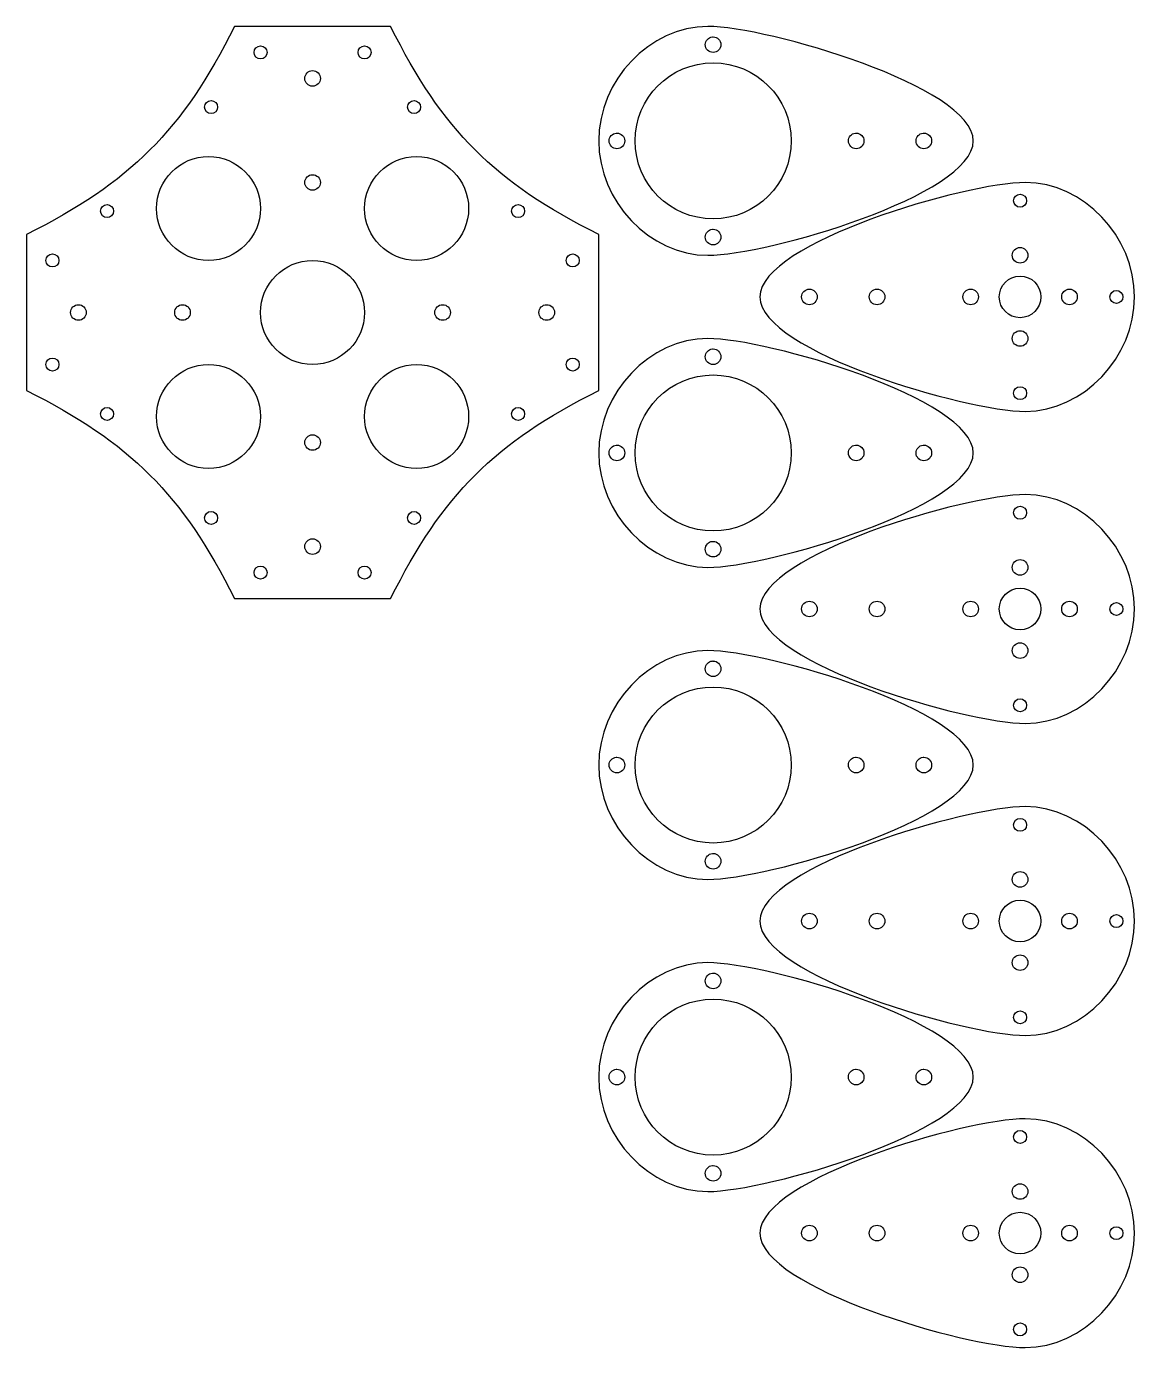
# Model space of a CAD drawing. Extents: x -214 to 223, y 96 to 350.
# Drawn here: x 10 to 223, y 96 to 350 of the extents above; entities that cross this region are included whole.
import ezdxf

# ---------------------------------------------------------------- set-up
doc = ezdxf.new("R2010")
doc.units = 0
doc.layers.add('Cut', color=7, linetype='CONTINUOUS')

msp = doc.modelspace()

# ---------------------------------------------------------------- linework, layer by layer
at = {"layer": 'Cut', "color": 7}
for points in [[(80.001181, 350.003985), (49.997431, 350.003985), (49.997431, 350.003985)], [(140.999097, 349.999991), (140.999097, 349.999991)], [(141.845764, 347.997963), (141.845764, 347.997963)], [(54.998056, 346.246902), (54.998056, 346.246902)], [(75.000556, 346.246902), (75.000556, 346.246902)], [(141.995694, 342.997353), (141.995694, 342.997353)], [(64.999306, 341.50204), (64.999306, 341.50204)], [(45.499514, 335.751763), (45.499514, 335.751763)], [(84.499097, 335.751763), (84.499097, 335.751763)], [(123.351389, 329.494797), (123.351389, 329.494797)], [(169.344792, 329.494797), (169.344792, 329.494797)], [(182.344653, 329.494797), (182.344653, 329.494797)], [(45.005625, 325.00086), (45.005625, 325.00086)], [(85.001806, 325.00086), (85.001806, 325.00086)], [(64.999306, 321.49954), (64.999306, 321.49954)], [(201.006597, 317.738464), (201.006597, 317.738464)], [(202.003194, 319.996241), (202.003194, 319.996241)], [(25.497014, 315.749263), (25.497014, 315.749263)], [(104.501597, 315.749263), (104.501597, 315.749263)], [(10.00125, 309.998985), (10.00125, 280.00404)], [(119.997361, 280.00404), (119.997361, 309.998985)], [(141.845764, 311.000408), (141.845764, 311.000408)], [(200.997792, 307.499075), (200.997792, 307.499075)], [(15.001875, 306.250707), (15.001875, 306.250707)], [(64.999306, 304.998374), (64.999306, 304.998374)], [(115.005556, 306.250707), (115.005556, 306.250707)], [(200.997792, 302.004575), (200.997792, 302.004575)], [(160.498903, 299.499853), (160.498903, 299.499853)], [(173.498764, 299.499853), (173.498764, 299.499853)], [(191.49925, 299.499853), (191.49925, 299.499853)], [(210.496334, 299.499853), (210.496334, 299.499853)], [(219.509806, 299.235269), (219.509806, 299.235269)], [(20.0025, 296.505235), (20.0025, 296.505235)], [(40.005, 296.505235), (40.005, 296.505235)], [(90.002431, 296.505235), (90.002431, 296.505235)], [(110.004931, 296.505235), (110.004931, 296.505235)], [(140.999097, 289.999991), (140.999097, 289.999991)], [(200.997792, 291.500631), (200.997792, 291.500631)], [(141.845764, 287.997963), (141.845764, 287.997963)], [(15.001875, 286.248207), (15.001875, 286.248207)], [(45.005625, 285.004679), (45.005625, 285.004679)], [(85.001806, 285.004679), (85.001806, 285.004679)], [(115.005556, 286.248207), (115.005556, 286.248207)], [(141.995694, 282.997352), (141.995694, 282.997352)], [(201.006597, 280.732075), (201.006597, 280.732075)], [(25.497014, 276.749679), (25.497014, 276.749679)], [(104.501597, 276.749679), (104.501597, 276.749679)], [(64.999306, 271.502096), (64.999306, 271.502096)], [(123.351389, 269.494797), (123.351389, 269.494797)], [(169.344792, 269.494797), (169.344792, 269.494797)], [(182.344653, 269.494797), (182.344653, 269.494797)], [(202.003194, 259.996241), (202.003194, 259.996241)], [(45.499514, 256.747179), (45.499514, 256.747179)], [(84.499097, 256.747179), (84.499097, 256.747179)], [(201.006597, 257.738464), (201.006597, 257.738464)], [(64.999306, 251.499596), (64.999306, 251.499596)], [(141.845764, 251.000408), (141.845764, 251.000408)], [(200.997792, 247.499074), (200.997792, 247.499074)], [(54.998056, 246.25204), (54.998056, 246.25204)], [(75.000556, 246.25204), (75.000556, 246.25204)], [(200.997792, 242.004575), (200.997792, 242.004575)], [(49.997431, 239.99904), (80.001181, 239.99904)], [(160.498903, 239.499852), (160.498903, 239.499852)], [(173.498764, 239.499852), (173.498764, 239.499852)], [(191.49925, 239.499852), (191.49925, 239.499852)], [(210.496334, 239.499852), (210.496334, 239.499852)], [(219.509806, 239.235269), (219.509806, 239.235269)], [(200.997792, 231.50063), (200.997792, 231.50063)], [(140.999097, 229.999992), (140.999097, 229.999992)], [(141.845764, 227.997964), (141.845764, 227.997964)], [(141.995694, 222.997353), (141.995694, 222.997353)], [(201.006597, 220.732075), (201.006597, 220.732075)], [(123.351389, 209.494797), (123.351389, 209.494797)], [(169.344792, 209.494797), (169.344792, 209.494797)], [(182.344653, 209.494797), (182.344653, 209.494797)], [(202.003194, 199.996242), (202.003194, 199.996242)], [(201.006597, 197.738464), (201.006597, 197.738464)], [(141.845764, 191.000408), (141.845764, 191.000408)], [(200.997792, 187.499075), (200.997792, 187.499075)], [(200.997792, 182.004575), (200.997792, 182.004575)], [(160.498903, 179.499853), (160.498903, 179.499853)], [(173.498764, 179.499853), (173.498764, 179.499853)], [(191.49925, 179.499853), (191.49925, 179.499853)], [(210.496334, 179.499853), (210.496334, 179.499853)], [(219.509806, 179.235269), (219.509806, 179.235269)], [(200.997792, 171.500631), (200.997792, 171.500631)], [(140.999097, 169.99999), (140.999097, 169.99999)], [(141.845764, 167.997962), (141.845764, 167.997962)], [(141.995694, 162.997351), (141.995694, 162.997351)], [(201.006597, 160.732075), (201.006597, 160.732075)], [(123.351389, 149.494796), (123.351389, 149.494796)], [(169.344792, 149.494796), (169.344792, 149.494796)], [(182.344653, 149.494796), (182.344653, 149.494796)], [(202.003194, 139.99624), (202.003194, 139.99624)], [(201.006597, 137.738462), (201.006597, 137.738462)], [(141.845764, 131.000407), (141.845764, 131.000407)], [(200.997792, 127.499073), (200.997792, 127.499073)], [(200.997792, 122.004574), (200.997792, 122.004574)], [(160.498903, 119.499851), (160.498903, 119.499851)], [(173.498764, 119.499851), (173.498764, 119.499851)], [(191.49925, 119.499851), (191.49925, 119.499851)], [(210.496334, 119.499851), (210.496334, 119.499851)], [(219.509806, 119.235268), (219.509806, 119.235268)], [(200.997792, 111.500629), (200.997792, 111.500629)], [(201.006597, 100.732074), (201.006597, 100.732074)]]:
    msp.add_lwpolyline(points, dxfattribs=at)
for points in [[(49.997431, 350.003985), (39.997439, 330.00394), (30.001252, 319.998965), (10.00125, 309.998985)], [(119.997361, 309.998985), (99.997331, 319.998937), (90.001177, 330.003968), (80.001181, 350.003985)], [(140.999097, 349.999991), (129.795572, 349.999991), (120, 339.593075), (120, 327.995463)], [(140.496389, 346.498686), (140.496389, 347.275333), (141.089377, 347.921171), (141.845764, 347.997963)], [(192.001944, 327.995463), (192.001944, 338.495485), (152.202625, 349.999991), (140.999097, 349.999991)], [(141.845764, 347.997963), (141.896189, 348.003043), (141.943918, 347.997963), (141.995694, 347.997963)], [(141.995694, 347.997963), (142.824118, 347.997963), (143.495, 347.327121), (143.495, 346.498686)], [(53.754514, 345.00336), (53.754514, 345.693704), (54.3077, 346.246902), (54.998056, 346.246902)], [(54.998056, 346.246902), (55.688411, 346.246902), (56.250417, 345.693704), (56.250417, 345.00336)], [(73.748194, 345.00336), (73.748194, 345.693704), (74.3102, 346.246902), (75.000556, 346.246902)], [(75.000556, 346.246902), (75.690911, 346.246902), (76.252917, 345.693704), (76.252917, 345.00336)], [(141.995694, 344.999352), (141.167265, 344.999352), (140.496389, 345.670251), (140.496389, 346.498686)], [(143.495, 346.498686), (143.495, 345.670251), (142.824118, 344.999352), (141.995694, 344.999352)], [(54.998056, 343.750999), (54.3077, 343.750999), (53.754514, 344.313016), (53.754514, 345.00336)], [(56.250417, 345.00336), (56.250417, 344.313016), (55.688411, 343.750999), (54.998056, 343.750999)], [(75.000556, 343.750999), (74.3102, 343.750999), (73.748194, 344.313016), (73.748194, 345.00336)], [(76.252917, 345.00336), (76.252917, 344.313016), (75.690911, 343.750999), (75.000556, 343.750999)], [(126.993819, 327.995463), (126.993819, 336.279673), (133.711422, 342.997353), (141.995694, 342.997353)], [(141.995694, 342.997353), (150.279967, 342.997353), (156.997569, 336.279673), (156.997569, 327.995463)], [(63.5, 340.002735), (63.5, 340.83117), (64.170879, 341.50204), (64.999306, 341.50204)], [(64.999306, 341.50204), (65.827732, 341.50204), (66.498611, 340.83117), (66.498611, 340.002735)], [(64.999306, 338.503429), (64.170879, 338.503429), (63.5, 339.174328), (63.5, 340.002735)], [(66.498611, 340.002735), (66.498611, 339.174328), (65.827732, 338.503429), (64.999306, 338.503429)], [(44.247153, 334.499402), (44.247153, 335.189757), (44.809159, 335.751763), (45.499514, 335.751763)], [(45.499514, 335.751763), (46.189869, 335.751763), (46.751875, 335.189757), (46.751875, 334.499402)], [(83.246736, 334.499402), (83.246736, 335.189757), (83.808742, 335.751763), (84.499097, 335.751763)], [(84.499097, 335.751763), (85.189452, 335.751763), (85.751458, 335.189757), (85.751458, 334.499402)], [(45.499514, 333.24704), (44.809159, 333.24704), (44.247153, 333.809046), (44.247153, 334.499402)], [(46.751875, 334.499402), (46.751875, 333.809046), (46.189869, 333.24704), (45.499514, 333.24704)], [(84.499097, 333.24704), (83.808742, 333.24704), (83.246736, 333.809046), (83.246736, 334.499402)], [(85.751458, 334.499402), (85.751458, 333.809046), (85.189452, 333.24704), (84.499097, 333.24704)], [(120, 327.995463), (120, 316.396469), (129.795572, 305.999797), (140.999097, 305.999797)], [(122.002014, 327.995463), (122.002014, 328.772139), (122.595002, 329.417976), (123.351389, 329.494797)], [(123.501319, 326.496186), (122.67289, 326.496186), (122.002014, 327.167057), (122.002014, 327.995463)], [(123.351389, 329.494797), (123.401814, 329.499877), (123.449543, 329.494797), (123.501319, 329.494797)], [(123.501319, 329.494797), (124.329743, 329.494797), (125.000625, 328.823927), (125.000625, 327.995463)], [(125.000625, 327.995463), (125.000625, 327.167057), (124.329743, 326.496186), (123.501319, 326.496186)], [(141.995694, 313.002408), (133.711422, 313.002408), (126.993819, 319.711169), (126.993819, 327.995463)], [(140.999097, 305.999797), (152.202625, 305.999797), (192.001944, 317.49547), (192.001944, 327.995463)], [(156.997569, 327.995463), (156.997569, 319.711169), (150.279967, 313.002408), (141.995694, 313.002408)], [(167.995417, 327.995463), (167.995417, 328.772111), (168.588408, 329.417976), (169.344792, 329.494797)], [(169.494722, 326.496186), (168.666296, 326.496186), (167.995417, 327.167057), (167.995417, 327.995463)], [(169.344792, 329.494797), (169.395216, 329.499877), (169.442946, 329.494797), (169.494722, 329.494797)], [(169.494722, 329.494797), (170.323152, 329.494797), (170.994028, 328.823899), (170.994028, 327.995463)], [(170.994028, 327.995463), (170.994028, 327.167057), (170.323152, 326.496186), (169.494722, 326.496186)], [(180.995278, 327.995463), (180.995278, 328.772111), (181.588269, 329.417976), (182.344653, 329.494797)], [(182.494583, 326.496186), (181.666157, 326.496186), (180.995278, 327.167057), (180.995278, 327.995463)], [(182.344653, 329.494797), (182.395077, 329.499877), (182.442807, 329.494797), (182.494583, 329.494797)], [(182.494583, 329.494797), (183.323013, 329.494797), (183.993889, 328.823899), (183.993889, 327.995463)], [(183.993889, 327.995463), (183.993889, 327.167057), (183.323013, 326.496186), (182.494583, 326.496186)], [(35.004375, 314.999596), (35.004375, 320.522487), (39.482779, 325.00086), (45.005625, 325.00086)], [(45.005625, 325.00086), (50.528471, 325.00086), (54.998056, 320.522487), (54.998056, 314.999596)], [(75.000556, 314.999596), (75.000556, 320.522487), (79.478959, 325.00086), (85.001806, 325.00086)], [(85.001806, 325.00086), (90.524652, 325.00086), (95.003056, 320.522487), (95.003056, 314.999596)], [(63.5, 320.000235), (63.5, 320.82867), (64.170879, 321.49954), (64.999306, 321.49954)], [(64.999306, 321.49954), (65.827732, 321.49954), (66.498611, 320.82867), (66.498611, 320.000235)], [(64.999306, 318.500929), (64.170879, 318.500929), (63.5, 319.171828), (63.5, 320.000235)], [(66.498611, 320.000235), (66.498611, 319.171828), (65.827732, 318.500929), (64.999306, 318.500929)], [(202.003194, 319.996241), (190.799666, 319.996241), (151.000347, 308.50054), (151.000347, 298.000547)], [(199.745417, 316.494908), (199.745417, 317.184631), (200.316936, 317.738464), (201.006597, 317.738464)], [(201.006597, 317.738464), (201.696258, 317.738464), (202.250139, 317.184631), (202.250139, 316.494908)], [(223.002292, 298.000547), (223.002292, 309.598131), (213.20672, 319.996241), (202.003194, 319.996241)], [(24.253472, 314.496902), (24.253472, 315.187245), (24.806658, 315.749263), (25.497014, 315.749263)], [(25.497014, 315.749263), (26.18737, 315.749263), (26.749375, 315.187245), (26.749375, 314.496902)], [(45.005625, 304.998374), (39.482779, 304.998374), (35.004375, 309.476846), (35.004375, 314.999596)], [(54.998056, 314.999596), (54.998056, 309.476846), (50.528471, 304.998374), (45.005625, 304.998374)], [(85.001806, 304.998374), (79.478959, 304.998374), (75.000556, 309.476846), (75.000556, 314.999596)], [(95.003056, 314.999596), (95.003056, 309.476846), (90.524652, 304.998374), (85.001806, 304.998374)], [(103.249236, 314.496902), (103.249236, 315.187245), (103.811242, 315.749263), (104.501597, 315.749263)], [(104.501597, 315.749263), (105.191952, 315.749263), (105.753958, 315.187245), (105.753958, 314.496902)], [(201.006597, 315.25138), (200.316936, 315.25138), (199.745417, 315.805241), (199.745417, 316.494908)], [(202.250139, 316.494908), (202.250139, 315.805241), (201.696258, 315.25138), (201.006597, 315.25138)], [(25.497014, 313.253374), (24.806658, 313.253374), (24.253472, 313.806558), (24.253472, 314.496902)], [(26.749375, 314.496902), (26.749375, 313.806558), (26.18737, 313.253374), (25.497014, 313.253374)], [(104.501597, 313.253374), (103.811242, 313.253374), (103.249236, 313.806558), (103.249236, 314.496902)], [(105.753958, 314.496902), (105.753958, 313.806558), (105.191952, 313.253374), (104.501597, 313.253374)], [(140.496389, 309.501103), (140.496389, 310.277778), (141.089377, 310.923587), (141.845764, 311.000408)], [(141.845764, 311.000408), (141.896189, 311.005488), (141.943918, 311.000408), (141.995694, 311.000408)], [(141.995694, 311.000408), (142.824118, 311.000408), (143.495, 310.329566), (143.495, 309.501103)], [(141.995694, 308.001797), (141.167265, 308.001797), (140.496389, 308.672696), (140.496389, 309.501103)], [(143.495, 309.501103), (143.495, 308.672696), (142.824118, 308.001797), (141.995694, 308.001797)], [(199.498486, 305.999797), (199.498486, 306.828204), (200.169365, 307.499075), (200.997792, 307.499075)], [(200.997792, 307.499075), (201.826219, 307.499075), (202.497097, 306.828204), (202.497097, 305.999797)], [(13.749514, 304.998374), (13.749514, 305.688661), (14.311519, 306.250707), (15.001875, 306.250707)], [(15.001875, 303.754818), (14.311519, 303.754818), (13.749514, 304.307974), (13.749514, 304.998374)], [(15.001875, 306.250707), (15.692231, 306.250707), (16.254236, 305.688661), (16.254236, 304.998374)], [(16.254236, 304.998374), (16.254236, 304.307974), (15.692231, 303.754818), (15.001875, 303.754818)], [(54.998056, 294.997096), (54.998056, 300.520044), (59.476459, 304.998374), (64.999306, 304.998374)], [(64.999306, 304.998374), (70.522152, 304.998374), (75.000556, 300.520044), (75.000556, 294.997096)], [(113.753194, 304.998374), (113.753194, 305.688661), (114.3152, 306.250707), (115.005556, 306.250707)], [(115.005556, 303.754818), (114.3152, 303.754818), (113.753194, 304.307974), (113.753194, 304.998374)], [(115.005556, 306.250707), (115.695911, 306.250707), (116.249097, 305.688661), (116.249097, 304.998374)], [(116.249097, 304.998374), (116.249097, 304.307974), (115.695911, 303.754818), (115.005556, 303.754818)], [(200.997792, 304.500463), (200.169365, 304.500463), (199.498486, 305.171334), (199.498486, 305.999797)], [(202.497097, 305.999797), (202.497097, 305.171334), (201.826219, 304.500463), (200.997792, 304.500463)], [(196.993764, 298.000547), (196.993764, 300.20967), (198.788652, 302.004575), (200.997792, 302.004575)], [(200.997792, 302.004575), (203.206931, 302.004575), (204.993, 300.20967), (204.993, 298.000547)], [(151.000347, 298.000547), (151.000347, 287.500526), (190.799666, 275.996019), (202.003194, 275.996019)], [(158.999597, 298.000547), (158.999597, 298.828954), (159.670474, 299.499853), (160.498903, 299.499853)], [(160.498903, 296.501241), (159.670474, 296.501241), (158.999597, 297.172112), (158.999597, 298.000547)], [(160.498903, 299.499853), (161.32733, 299.499853), (161.998209, 298.828954), (161.998209, 298.000547)], [(161.998209, 298.000547), (161.998209, 297.172112), (161.32733, 296.501241), (160.498903, 296.501241)], [(171.999459, 298.000547), (171.999459, 298.828954), (172.670335, 299.499853), (173.498764, 299.499853)], [(173.498764, 296.501241), (172.670335, 296.501241), (171.999459, 297.172112), (171.999459, 298.000547)], [(173.498764, 299.499853), (174.327191, 299.499853), (174.99807, 298.828954), (174.99807, 298.000547)], [(174.99807, 298.000547), (174.99807, 297.172112), (174.327191, 296.501241), (173.498764, 296.501241)], [(189.999945, 298.000547), (189.999945, 298.828954), (190.670824, 299.499853), (191.49925, 299.499853)], [(191.49925, 296.501241), (190.670824, 296.501241), (189.999945, 297.172112), (189.999945, 298.000547)], [(191.49925, 299.499853), (192.327677, 299.499853), (192.998556, 298.828954), (192.998556, 298.000547)], [(192.998556, 298.000547), (192.998556, 297.172112), (192.327677, 296.501241), (191.49925, 296.501241)], [(200.997792, 293.996519), (198.788652, 293.996519), (196.993764, 295.79134), (196.993764, 298.000547)], [(204.993, 298.000547), (204.993, 295.79134), (203.206931, 293.996519), (200.997792, 293.996519)], [(202.003194, 275.996019), (213.20672, 275.996019), (223.002292, 286.401524), (223.002292, 298.000547)], [(208.997028, 298.000547), (208.997028, 298.828954), (209.667907, 299.499853), (210.496334, 299.499853)], [(210.496334, 296.501241), (209.667907, 296.501241), (208.997028, 297.172112), (208.997028, 298.000547)], [(210.496334, 299.499853), (211.32476, 299.499853), (211.995639, 298.828954), (211.995639, 298.000547)], [(211.995639, 298.000547), (211.995639, 297.172112), (211.32476, 296.501241), (210.496334, 296.501241)], [(218.248625, 297.991742), (218.248625, 298.68138), (218.820145, 299.235269), (219.509806, 299.235269)], [(219.509806, 296.748186), (218.820145, 296.748186), (218.248625, 297.302019), (218.248625, 297.991742)], [(219.509806, 299.235269), (220.199467, 299.235269), (220.753347, 298.68138), (220.753347, 297.991742)], [(220.753347, 297.991742), (220.753347, 297.302019), (220.199467, 296.748186), (219.509806, 296.748186)], [(18.503194, 294.997096), (18.503194, 295.825616), (19.174073, 296.505235), (20.0025, 296.505235)], [(20.0025, 293.497818), (19.174073, 293.497818), (18.503194, 294.168717), (18.503194, 294.997096)], [(20.0025, 296.505235), (20.830927, 296.505235), (21.501806, 295.825616), (21.501806, 294.997096)], [(21.501806, 294.997096), (21.501806, 294.168717), (20.830927, 293.497818), (20.0025, 293.497818)], [(38.496875, 294.997096), (38.496875, 295.825616), (39.176573, 296.505235), (40.005, 296.505235)], [(40.005, 293.497818), (39.176573, 293.497818), (38.496875, 294.168717), (38.496875, 294.997096)], [(40.005, 296.505235), (40.833427, 296.505235), (41.504306, 295.825616), (41.504306, 294.997096)], [(41.504306, 294.997096), (41.504306, 294.168717), (40.833427, 293.497818), (40.005, 293.497818)], [(64.999306, 285.004679), (59.476459, 285.004679), (54.998056, 289.474346), (54.998056, 294.997096)], [(75.000556, 294.997096), (75.000556, 289.474346), (70.522152, 285.004679), (64.999306, 285.004679)], [(88.503125, 294.997096), (88.503125, 295.825616), (89.174004, 296.505235), (90.002431, 296.505235)], [(90.002431, 293.497818), (89.174004, 293.497818), (88.503125, 294.168717), (88.503125, 294.997096)], [(90.002431, 296.505235), (90.830857, 296.505235), (91.501736, 295.825616), (91.501736, 294.997096)], [(91.501736, 294.997096), (91.501736, 294.168717), (90.830857, 293.497818), (90.002431, 293.497818)], [(108.505625, 294.997096), (108.505625, 295.825616), (109.176504, 296.505235), (110.004931, 296.505235)], [(110.004931, 293.497818), (109.176504, 293.497818), (108.505625, 294.168717), (108.505625, 294.997096)], [(110.004931, 296.505235), (110.833357, 296.505235), (111.504236, 295.825616), (111.504236, 294.997096)], [(111.504236, 294.997096), (111.504236, 294.168717), (110.833357, 293.497818), (110.004931, 293.497818)], [(140.999097, 289.999991), (129.795572, 289.999991), (120, 279.593075), (120, 267.995463)], [(192.001944, 267.995463), (192.001944, 278.495485), (152.202625, 289.999991), (140.999097, 289.999991)], [(199.498486, 290.001297), (199.498486, 290.82976), (200.169365, 291.500631), (200.997792, 291.500631)], [(200.997792, 288.502019), (200.169365, 288.502019), (199.498486, 289.17289), (199.498486, 290.001297)], [(200.997792, 291.500631), (201.826219, 291.500631), (202.497097, 290.82976), (202.497097, 290.001297)], [(202.497097, 290.001297), (202.497097, 289.17289), (201.826219, 288.502019), (200.997792, 288.502019)], [(140.496389, 286.498686), (140.496389, 287.275333), (141.089377, 287.921171), (141.845764, 287.997963)], [(141.845764, 287.997963), (141.896189, 288.003043), (141.943918, 287.997963), (141.995694, 287.997963)], [(141.995694, 287.997963), (142.824118, 287.997963), (143.495, 287.327121), (143.495, 286.498686)], [(13.749514, 285.004679), (13.749514, 285.695051), (14.311519, 286.248207), (15.001875, 286.248207)], [(15.001875, 283.752318), (14.311519, 283.752318), (13.749514, 284.314336), (13.749514, 285.004679)], [(15.001875, 286.248207), (15.692231, 286.248207), (16.254236, 285.695051), (16.254236, 285.004679)], [(16.254236, 285.004679), (16.254236, 284.314336), (15.692231, 283.752318), (15.001875, 283.752318)], [(35.004375, 275.003429), (35.004375, 280.526264), (39.482779, 285.004679), (45.005625, 285.004679)], [(45.005625, 285.004679), (50.528471, 285.004679), (54.998056, 280.526264), (54.998056, 275.003429)], [(75.000556, 275.003429), (75.000556, 280.526264), (79.478959, 285.004679), (85.001806, 285.004679)], [(85.001806, 285.004679), (90.524652, 285.004679), (95.003056, 280.526264), (95.003056, 275.003429)], [(113.753194, 285.004679), (113.753194, 285.695051), (114.3152, 286.248207), (115.005556, 286.248207)], [(115.005556, 283.752318), (114.3152, 283.752318), (113.753194, 284.314336), (113.753194, 285.004679)], [(115.005556, 286.248207), (115.695911, 286.248207), (116.249097, 285.695051), (116.249097, 285.004679)], [(116.249097, 285.004679), (116.249097, 284.314336), (115.695911, 283.752318), (115.005556, 283.752318)], [(141.995694, 284.999352), (141.167265, 284.999352), (140.496389, 285.670251), (140.496389, 286.498686)], [(143.495, 286.498686), (143.495, 285.670251), (142.824118, 284.999352), (141.995694, 284.999352)], [(126.993819, 267.995463), (126.993819, 276.279673), (133.711422, 282.997352), (141.995694, 282.997352)], [(141.995694, 282.997352), (150.279967, 282.997352), (156.997569, 276.279673), (156.997569, 267.995463)], [(10.00125, 280.00404), (30.001241, 270.004117), (39.997397, 259.999057), (49.997431, 239.99904)], [(80.001181, 239.99904), (90.001161, 259.999113), (99.997356, 270.004088), (119.997361, 280.00404)], [(199.745417, 279.488519), (199.745417, 280.178242), (200.316936, 280.732075), (201.006597, 280.732075)], [(201.006597, 278.244991), (200.316936, 278.244991), (199.745417, 278.798881), (199.745417, 279.488519)], [(201.006597, 280.732075), (201.696258, 280.732075), (202.250139, 280.178242), (202.250139, 279.488519)], [(202.250139, 279.488519), (202.250139, 278.798881), (201.696258, 278.244991), (201.006597, 278.244991)], [(24.253472, 275.497318), (24.253472, 276.187662), (24.806658, 276.749679), (25.497014, 276.749679)], [(25.497014, 274.253762), (24.806658, 274.253762), (24.253472, 274.806974), (24.253472, 275.497318)], [(25.497014, 276.749679), (26.18737, 276.749679), (26.749375, 276.187662), (26.749375, 275.497318)], [(26.749375, 275.497318), (26.749375, 274.806974), (26.18737, 274.253762), (25.497014, 274.253762)], [(45.005625, 265.002179), (39.482779, 265.002179), (35.004375, 269.480566), (35.004375, 275.003429)], [(54.998056, 275.003429), (54.998056, 269.480566), (50.528471, 265.002179), (45.005625, 265.002179)], [(85.001806, 265.002179), (79.478959, 265.002179), (75.000556, 269.480566), (75.000556, 275.003429)], [(95.003056, 275.003429), (95.003056, 269.480566), (90.524652, 265.002179), (85.001806, 265.002179)], [(103.249236, 275.497318), (103.249236, 276.187662), (103.811242, 276.749679), (104.501597, 276.749679)], [(104.501597, 274.253762), (103.811242, 274.253762), (103.249236, 274.806974), (103.249236, 275.497318)], [(104.501597, 276.749679), (105.191952, 276.749679), (105.753958, 276.187662), (105.753958, 275.497318)], [(105.753958, 275.497318), (105.753958, 274.806974), (105.191952, 274.253762), (104.501597, 274.253762)], [(63.5, 270.002818), (63.5, 270.831197), (64.170879, 271.502096), (64.999306, 271.502096)], [(64.999306, 268.503485), (64.170879, 268.503485), (63.5, 269.174299), (63.5, 270.002818)], [(64.999306, 271.502096), (65.827732, 271.502096), (66.498611, 270.831197), (66.498611, 270.002818)], [(66.498611, 270.002818), (66.498611, 269.174299), (65.827732, 268.503485), (64.999306, 268.503485)], [(122.002014, 267.995463), (122.002014, 268.772139), (122.595002, 269.417976), (123.351389, 269.494797)], [(123.351389, 269.494797), (123.401814, 269.499877), (123.449543, 269.494797), (123.501319, 269.494797)], [(123.501319, 269.494797), (124.329743, 269.494797), (125.000625, 268.823927), (125.000625, 267.995463)], [(167.995417, 267.995463), (167.995417, 268.772111), (168.588408, 269.417976), (169.344792, 269.494797)], [(169.344792, 269.494797), (169.395216, 269.499877), (169.442946, 269.494797), (169.494722, 269.494797)], [(169.494722, 269.494797), (170.323152, 269.494797), (170.994028, 268.823898), (170.994028, 267.995463)], [(180.995278, 267.995463), (180.995278, 268.772111), (181.588269, 269.417976), (182.344653, 269.494797)], [(182.344653, 269.494797), (182.395077, 269.499877), (182.442807, 269.494797), (182.494583, 269.494797)], [(182.494583, 269.494797), (183.323013, 269.494797), (183.993889, 268.823898), (183.993889, 267.995463)], [(120, 267.995463), (120, 256.396469), (129.795572, 245.999797), (140.999097, 245.999797)], [(123.501319, 266.496186), (122.67289, 266.496186), (122.002014, 267.167056), (122.002014, 267.995463)], [(125.000625, 267.995463), (125.000625, 267.167056), (124.329743, 266.496186), (123.501319, 266.496186)], [(141.995694, 253.002408), (133.711422, 253.002408), (126.993819, 259.711169), (126.993819, 267.995463)], [(140.999097, 245.999797), (152.202625, 245.999797), (192.001944, 257.49547), (192.001944, 267.995463)], [(156.997569, 267.995463), (156.997569, 259.711169), (150.279967, 253.002408), (141.995694, 253.002408)], [(169.494722, 266.496186), (168.666296, 266.496186), (167.995417, 267.167056), (167.995417, 267.995463)], [(170.994028, 267.995463), (170.994028, 267.167056), (170.323152, 266.496186), (169.494722, 266.496186)], [(182.494583, 266.496186), (181.666157, 266.496186), (180.995278, 267.167056), (180.995278, 267.995463)], [(183.993889, 267.995463), (183.993889, 267.167056), (183.323013, 266.496186), (182.494583, 266.496186)], [(202.003194, 259.996241), (190.799666, 259.996241), (151.000347, 248.50054), (151.000347, 238.000547)], [(223.002292, 238.000547), (223.002292, 249.59813), (213.20672, 259.996241), (202.003194, 259.996241)], [(44.247153, 255.503652), (44.247153, 256.193996), (44.809159, 256.747179), (45.499514, 256.747179)], [(45.499514, 256.747179), (46.189869, 256.747179), (46.751875, 256.193996), (46.751875, 255.503652)], [(83.246736, 255.503652), (83.246736, 256.193996), (83.808742, 256.747179), (84.499097, 256.747179)], [(84.499097, 256.747179), (85.189452, 256.747179), (85.751458, 256.193996), (85.751458, 255.503652)], [(199.745417, 256.494908), (199.745417, 257.184631), (200.316936, 257.738464), (201.006597, 257.738464)], [(201.006597, 257.738464), (201.696258, 257.738464), (202.250139, 257.184631), (202.250139, 256.494908)], [(45.499514, 254.251262), (44.809159, 254.251262), (44.247153, 254.81328), (44.247153, 255.503652)], [(46.751875, 255.503652), (46.751875, 254.81328), (46.189869, 254.251262), (45.499514, 254.251262)], [(84.499097, 254.251262), (83.808742, 254.251262), (83.246736, 254.81328), (83.246736, 255.503652)], [(85.751458, 255.503652), (85.751458, 254.81328), (85.189452, 254.251262), (84.499097, 254.251262)], [(201.006597, 255.25138), (200.316936, 255.25138), (199.745417, 255.805241), (199.745417, 256.494908)], [(202.250139, 256.494908), (202.250139, 255.805241), (201.696258, 255.25138), (201.006597, 255.25138)], [(63.5, 250.000318), (63.5, 250.828725), (64.170879, 251.499596), (64.999306, 251.499596)], [(64.999306, 251.499596), (65.827732, 251.499596), (66.498611, 250.828725), (66.498611, 250.000318)], [(64.999306, 248.500985), (64.170879, 248.500985), (63.5, 249.171799), (63.5, 250.000318)], [(66.498611, 250.000318), (66.498611, 249.171799), (65.827732, 248.500985), (64.999306, 248.500985)], [(140.496389, 249.501102), (140.496389, 250.277778), (141.089377, 250.923587), (141.845764, 251.000408)], [(141.995694, 248.001797), (141.167265, 248.001797), (140.496389, 248.672696), (140.496389, 249.501102)], [(141.845764, 251.000408), (141.896189, 251.005488), (141.943918, 251.000408), (141.995694, 251.000408)], [(141.995694, 251.000408), (142.824118, 251.000408), (143.495, 250.329566), (143.495, 249.501102)], [(143.495, 249.501102), (143.495, 248.672696), (142.824118, 248.001797), (141.995694, 248.001797)], [(199.498486, 245.999797), (199.498486, 246.828204), (200.169365, 247.499074), (200.997792, 247.499074)], [(200.997792, 247.499074), (201.826219, 247.499074), (202.497097, 246.828204), (202.497097, 245.999797)], [(53.754514, 244.999679), (53.754514, 245.690051), (54.3077, 246.25204), (54.998056, 246.25204)], [(54.998056, 243.747318), (54.3077, 243.747318), (53.754514, 244.309336), (53.754514, 244.999679)], [(54.998056, 246.25204), (55.688411, 246.25204), (56.250417, 245.690051), (56.250417, 244.999679)], [(56.250417, 244.999679), (56.250417, 244.309336), (55.688411, 243.747318), (54.998056, 243.747318)], [(73.748194, 244.999679), (73.748194, 245.690051), (74.3102, 246.25204), (75.000556, 246.25204)], [(75.000556, 243.747318), (74.3102, 243.747318), (73.748194, 244.309336), (73.748194, 244.999679)], [(75.000556, 246.25204), (75.690911, 246.25204), (76.252917, 245.690051), (76.252917, 244.999679)], [(76.252917, 244.999679), (76.252917, 244.309336), (75.690911, 243.747318), (75.000556, 243.747318)], [(200.997792, 244.500463), (200.169365, 244.500463), (199.498486, 245.171334), (199.498486, 245.999797)], [(202.497097, 245.999797), (202.497097, 245.171334), (201.826219, 244.500463), (200.997792, 244.500463)], [(196.993764, 238.000547), (196.993764, 240.20967), (198.788652, 242.004575), (200.997792, 242.004575)], [(200.997792, 242.004575), (203.206931, 242.004575), (204.993, 240.20967), (204.993, 238.000547)], [(158.999597, 238.000547), (158.999597, 238.828954), (159.670474, 239.499852), (160.498903, 239.499852)], [(160.498903, 239.499852), (161.32733, 239.499852), (161.998209, 238.828954), (161.998209, 238.000547)], [(171.999459, 238.000547), (171.999459, 238.828954), (172.670335, 239.499852), (173.498764, 239.499852)], [(173.498764, 239.499852), (174.327191, 239.499852), (174.99807, 238.828954), (174.99807, 238.000547)], [(189.999945, 238.000547), (189.999945, 238.828954), (190.670824, 239.499852), (191.49925, 239.499852)], [(191.49925, 239.499852), (192.327677, 239.499852), (192.998556, 238.828954), (192.998556, 238.000547)], [(208.997028, 238.000547), (208.997028, 238.828954), (209.667907, 239.499852), (210.496334, 239.499852)], [(210.496334, 239.499852), (211.32476, 239.499852), (211.995639, 238.828954), (211.995639, 238.000547)], [(218.248625, 237.991742), (218.248625, 238.68138), (218.820145, 239.235269), (219.509806, 239.235269)], [(219.509806, 239.235269), (220.199467, 239.235269), (220.753347, 238.68138), (220.753347, 237.991742)], [(151.000347, 238.000547), (151.000347, 227.500526), (190.799666, 215.996019), (202.003194, 215.996019)], [(160.498903, 236.501241), (159.670474, 236.501241), (158.999597, 237.172112), (158.999597, 238.000547)], [(161.998209, 238.000547), (161.998209, 237.172112), (161.32733, 236.501241), (160.498903, 236.501241)], [(173.498764, 236.501241), (172.670335, 236.501241), (171.999459, 237.172112), (171.999459, 238.000547)], [(174.99807, 238.000547), (174.99807, 237.172112), (174.327191, 236.501241), (173.498764, 236.501241)], [(191.49925, 236.501241), (190.670824, 236.501241), (189.999945, 237.172112), (189.999945, 238.000547)], [(192.998556, 238.000547), (192.998556, 237.172112), (192.327677, 236.501241), (191.49925, 236.501241)], [(200.997792, 233.996519), (198.788652, 233.996519), (196.993764, 235.79134), (196.993764, 238.000547)], [(204.993, 238.000547), (204.993, 235.79134), (203.206931, 233.996519), (200.997792, 233.996519)], [(202.003194, 215.996019), (213.20672, 215.996019), (223.002292, 226.401524), (223.002292, 238.000547)], [(210.496334, 236.501241), (209.667907, 236.501241), (208.997028, 237.172112), (208.997028, 238.000547)], [(211.995639, 238.000547), (211.995639, 237.172112), (211.32476, 236.501241), (210.496334, 236.501241)], [(219.509806, 236.748186), (218.820145, 236.748186), (218.248625, 237.302019), (218.248625, 237.991742)], [(220.753347, 237.991742), (220.753347, 237.302019), (220.199467, 236.748186), (219.509806, 236.748186)], [(199.498486, 230.001297), (199.498486, 230.82976), (200.169365, 231.50063), (200.997792, 231.50063)], [(200.997792, 231.50063), (201.826219, 231.50063), (202.497097, 230.82976), (202.497097, 230.001297)], [(140.999097, 229.999992), (129.795572, 229.999992), (120, 219.593075), (120, 207.995464)], [(192.001944, 207.995464), (192.001944, 218.495485), (152.202625, 229.999992), (140.999097, 229.999992)], [(200.997792, 228.502019), (200.169365, 228.502019), (199.498486, 229.17289), (199.498486, 230.001297)], [(202.497097, 230.001297), (202.497097, 229.17289), (201.826219, 228.502019), (200.997792, 228.502019)], [(140.496389, 226.498686), (140.496389, 227.275334), (141.089377, 227.921171), (141.845764, 227.997964)], [(141.995694, 224.999352), (141.167265, 224.999352), (140.496389, 225.670251), (140.496389, 226.498686)], [(141.845764, 227.997964), (141.896189, 228.003044), (141.943918, 227.997964), (141.995694, 227.997964)], [(141.995694, 227.997964), (142.824118, 227.997964), (143.495, 227.327121), (143.495, 226.498686)], [(143.495, 226.498686), (143.495, 225.670251), (142.824118, 224.999352), (141.995694, 224.999352)], [(126.993819, 207.995464), (126.993819, 216.279674), (133.711422, 222.997353), (141.995694, 222.997353)], [(141.995694, 222.997353), (150.279967, 222.997353), (156.997569, 216.279674), (156.997569, 207.995464)], [(199.745417, 219.488519), (199.745417, 220.178242), (200.316936, 220.732075), (201.006597, 220.732075)], [(201.006597, 218.244991), (200.316936, 218.244991), (199.745417, 218.798881), (199.745417, 219.488519)], [(201.006597, 220.732075), (201.696258, 220.732075), (202.250139, 220.178242), (202.250139, 219.488519)], [(202.250139, 219.488519), (202.250139, 218.798881), (201.696258, 218.244991), (201.006597, 218.244991)], [(122.002014, 207.995464), (122.002014, 208.772139), (122.595002, 209.417976), (123.351389, 209.494797)], [(123.351389, 209.494797), (123.401814, 209.499877), (123.449543, 209.494797), (123.501319, 209.494797)], [(123.501319, 209.494797), (124.329743, 209.494797), (125.000625, 208.823927), (125.000625, 207.995464)], [(167.995417, 207.995464), (167.995417, 208.772111), (168.588408, 209.417976), (169.344792, 209.494797)], [(169.344792, 209.494797), (169.395216, 209.499877), (169.442946, 209.494797), (169.494722, 209.494797)], [(169.494722, 209.494797), (170.323152, 209.494797), (170.994028, 208.823899), (170.994028, 207.995464)], [(180.995278, 207.995464), (180.995278, 208.772111), (181.588269, 209.417976), (182.344653, 209.494797)], [(182.344653, 209.494797), (182.395077, 209.499877), (182.442807, 209.494797), (182.494583, 209.494797)], [(182.494583, 209.494797), (183.323013, 209.494797), (183.993889, 208.823899), (183.993889, 207.995464)], [(120, 207.995464), (120, 196.396469), (129.795572, 185.999797), (140.999097, 185.999797)], [(123.501319, 206.496186), (122.67289, 206.496186), (122.002014, 207.167057), (122.002014, 207.995464)], [(125.000625, 207.995464), (125.000625, 207.167057), (124.329743, 206.496186), (123.501319, 206.496186)], [(141.995694, 193.002408), (133.711422, 193.002408), (126.993819, 199.711169), (126.993819, 207.995464)], [(140.999097, 185.999797), (152.202625, 185.999797), (192.001944, 197.49547), (192.001944, 207.995464)], [(156.997569, 207.995464), (156.997569, 199.711169), (150.279967, 193.002408), (141.995694, 193.002408)], [(169.494722, 206.496186), (168.666296, 206.496186), (167.995417, 207.167057), (167.995417, 207.995464)], [(170.994028, 207.995464), (170.994028, 207.167057), (170.323152, 206.496186), (169.494722, 206.496186)], [(182.494583, 206.496186), (181.666157, 206.496186), (180.995278, 207.167057), (180.995278, 207.995464)], [(183.993889, 207.995464), (183.993889, 207.167057), (183.323013, 206.496186), (182.494583, 206.496186)], [(202.003194, 199.996242), (190.799666, 199.996242), (151.000347, 188.50054), (151.000347, 178.000547)], [(223.002292, 178.000547), (223.002292, 189.598131), (213.20672, 199.996242), (202.003194, 199.996242)], [(199.745417, 196.494908), (199.745417, 197.184631), (200.316936, 197.738464), (201.006597, 197.738464)], [(201.006597, 195.25138), (200.316936, 195.25138), (199.745417, 195.805242), (199.745417, 196.494908)], [(201.006597, 197.738464), (201.696258, 197.738464), (202.250139, 197.184631), (202.250139, 196.494908)], [(202.250139, 196.494908), (202.250139, 195.805242), (201.696258, 195.25138), (201.006597, 195.25138)], [(140.496389, 189.501103), (140.496389, 190.277778), (141.089377, 190.923587), (141.845764, 191.000408)], [(141.845764, 191.000408), (141.896189, 191.005488), (141.943918, 191.000408), (141.995694, 191.000408)], [(141.995694, 191.000408), (142.824118, 191.000408), (143.495, 190.329566), (143.495, 189.501103)], [(141.995694, 188.001797), (141.167265, 188.001797), (140.496389, 188.672696), (140.496389, 189.501103)], [(143.495, 189.501103), (143.495, 188.672696), (142.824118, 188.001797), (141.995694, 188.001797)], [(199.498486, 185.999797), (199.498486, 186.828204), (200.169365, 187.499075), (200.997792, 187.499075)], [(200.997792, 184.500464), (200.169365, 184.500464), (199.498486, 185.171334), (199.498486, 185.999797)], [(200.997792, 187.499075), (201.826219, 187.499075), (202.497097, 186.828204), (202.497097, 185.999797)], [(202.497097, 185.999797), (202.497097, 185.171334), (201.826219, 184.500464), (200.997792, 184.500464)], [(196.993764, 178.000547), (196.993764, 180.20967), (198.788652, 182.004575), (200.997792, 182.004575)], [(200.997792, 182.004575), (203.206931, 182.004575), (204.993, 180.20967), (204.993, 178.000547)], [(151.000347, 178.000547), (151.000347, 167.500526), (190.799666, 155.996019), (202.003194, 155.996019)], [(158.999597, 178.000547), (158.999597, 178.828954), (159.670474, 179.499853), (160.498903, 179.499853)], [(160.498903, 176.501242), (159.670474, 176.501242), (158.999597, 177.172112), (158.999597, 178.000547)], [(160.498903, 179.499853), (161.32733, 179.499853), (161.998209, 178.828954), (161.998209, 178.000547)], [(161.998209, 178.000547), (161.998209, 177.172112), (161.32733, 176.501242), (160.498903, 176.501242)], [(171.999459, 178.000547), (171.999459, 178.828954), (172.670335, 179.499853), (173.498764, 179.499853)], [(173.498764, 176.501242), (172.670335, 176.501242), (171.999459, 177.172112), (171.999459, 178.000547)], [(173.498764, 179.499853), (174.327191, 179.499853), (174.99807, 178.828954), (174.99807, 178.000547)], [(174.99807, 178.000547), (174.99807, 177.172112), (174.327191, 176.501242), (173.498764, 176.501242)], [(189.999945, 178.000547), (189.999945, 178.828954), (190.670824, 179.499853), (191.49925, 179.499853)], [(191.49925, 176.501242), (190.670824, 176.501242), (189.999945, 177.172112), (189.999945, 178.000547)], [(191.49925, 179.499853), (192.327677, 179.499853), (192.998556, 178.828954), (192.998556, 178.000547)], [(192.998556, 178.000547), (192.998556, 177.172112), (192.327677, 176.501242), (191.49925, 176.501242)], [(200.997792, 173.996519), (198.788652, 173.996519), (196.993764, 175.79134), (196.993764, 178.000547)], [(204.993, 178.000547), (204.993, 175.79134), (203.206931, 173.996519), (200.997792, 173.996519)], [(202.003194, 155.996019), (213.20672, 155.996019), (223.002292, 166.401524), (223.002292, 178.000547)], [(208.997028, 178.000547), (208.997028, 178.828954), (209.667907, 179.499853), (210.496334, 179.499853)], [(210.496334, 176.501242), (209.667907, 176.501242), (208.997028, 177.172112), (208.997028, 178.000547)], [(210.496334, 179.499853), (211.32476, 179.499853), (211.995639, 178.828954), (211.995639, 178.000547)], [(211.995639, 178.000547), (211.995639, 177.172112), (211.32476, 176.501242), (210.496334, 176.501242)], [(218.248625, 177.991742), (218.248625, 178.68138), (218.820145, 179.235269), (219.509806, 179.235269)], [(219.509806, 176.748186), (218.820145, 176.748186), (218.248625, 177.302019), (218.248625, 177.991742)], [(219.509806, 179.235269), (220.199467, 179.235269), (220.753347, 178.68138), (220.753347, 177.991742)], [(220.753347, 177.991742), (220.753347, 177.302019), (220.199467, 176.748186), (219.509806, 176.748186)], [(199.498486, 170.001297), (199.498486, 170.82976), (200.169365, 171.500631), (200.997792, 171.500631)], [(200.997792, 171.500631), (201.826219, 171.500631), (202.497097, 170.82976), (202.497097, 170.001297)], [(140.999097, 169.99999), (129.795572, 169.99999), (120, 159.593074), (120, 147.995462)], [(140.496389, 166.498685), (140.496389, 167.275332), (141.089377, 167.92117), (141.845764, 167.997962)], [(192.001944, 147.995462), (192.001944, 158.495484), (152.202625, 169.99999), (140.999097, 169.99999)], [(141.845764, 167.997962), (141.896189, 168.003042), (141.943918, 167.997962), (141.995694, 167.997962)], [(141.995694, 167.997962), (142.824118, 167.997962), (143.495, 167.32712), (143.495, 166.498685)], [(200.997792, 168.50202), (200.169365, 168.50202), (199.498486, 169.17289), (199.498486, 170.001297)], [(202.497097, 170.001297), (202.497097, 169.17289), (201.826219, 168.50202), (200.997792, 168.50202)], [(141.995694, 164.999351), (141.167265, 164.999351), (140.496389, 165.67025), (140.496389, 166.498685)], [(143.495, 166.498685), (143.495, 165.67025), (142.824118, 164.999351), (141.995694, 164.999351)], [(126.993819, 147.995462), (126.993819, 156.279672), (133.711422, 162.997351), (141.995694, 162.997351)], [(141.995694, 162.997351), (150.279967, 162.997351), (156.997569, 156.279672), (156.997569, 147.995462)], [(199.745417, 159.488519), (199.745417, 160.178242), (200.316936, 160.732075), (201.006597, 160.732075)], [(201.006597, 160.732075), (201.696258, 160.732075), (202.250139, 160.178242), (202.250139, 159.488519)], [(201.006597, 158.244992), (200.316936, 158.244992), (199.745417, 158.798881), (199.745417, 159.488519)], [(202.250139, 159.488519), (202.250139, 158.798881), (201.696258, 158.244992), (201.006597, 158.244992)], [(120, 147.995462), (120, 136.396468), (129.795572, 125.999796), (140.999097, 125.999796)], [(122.002014, 147.995462), (122.002014, 148.772138), (122.595002, 149.417975), (123.351389, 149.494796)], [(123.501319, 146.496185), (122.67289, 146.496185), (122.002014, 147.167055), (122.002014, 147.995462)], [(123.351389, 149.494796), (123.401814, 149.499876), (123.449543, 149.494796), (123.501319, 149.494796)], [(123.501319, 149.494796), (124.329743, 149.494796), (125.000625, 148.823926), (125.000625, 147.995462)], [(125.000625, 147.995462), (125.000625, 147.167055), (124.329743, 146.496185), (123.501319, 146.496185)], [(141.995694, 133.002407), (133.711422, 133.002407), (126.993819, 139.711168), (126.993819, 147.995462)], [(140.999097, 125.999796), (152.202625, 125.999796), (192.001944, 137.495469), (192.001944, 147.995462)], [(156.997569, 147.995462), (156.997569, 139.711168), (150.279967, 133.002407), (141.995694, 133.002407)], [(167.995417, 147.995462), (167.995417, 148.77211), (168.588408, 149.417975), (169.344792, 149.494796)], [(169.494722, 146.496185), (168.666296, 146.496185), (167.995417, 147.167055), (167.995417, 147.995462)], [(169.344792, 149.494796), (169.395216, 149.499876), (169.442946, 149.494796), (169.494722, 149.494796)], [(169.494722, 149.494796), (170.323152, 149.494796), (170.994028, 148.823897), (170.994028, 147.995462)], [(170.994028, 147.995462), (170.994028, 147.167055), (170.323152, 146.496185), (169.494722, 146.496185)], [(180.995278, 147.995462), (180.995278, 148.77211), (181.588269, 149.417975), (182.344653, 149.494796)], [(182.494583, 146.496185), (181.666157, 146.496185), (180.995278, 147.167055), (180.995278, 147.995462)], [(182.344653, 149.494796), (182.395077, 149.499876), (182.442807, 149.494796), (182.494583, 149.494796)], [(182.494583, 149.494796), (183.323013, 149.494796), (183.993889, 148.823897), (183.993889, 147.995462)], [(183.993889, 147.995462), (183.993889, 147.167055), (183.323013, 146.496185), (182.494583, 146.496185)], [(202.003194, 139.99624), (190.799666, 139.99624), (151.000347, 128.500539), (151.000347, 118.000546)], [(223.002292, 118.000546), (223.002292, 129.598129), (213.20672, 139.99624), (202.003194, 139.99624)], [(199.745417, 136.494907), (199.745417, 137.18463), (200.316936, 137.738462), (201.006597, 137.738462)], [(201.006597, 137.738462), (201.696258, 137.738462), (202.250139, 137.18463), (202.250139, 136.494907)], [(201.006597, 135.251379), (200.316936, 135.251379), (199.745417, 135.80524), (199.745417, 136.494907)], [(202.250139, 136.494907), (202.250139, 135.80524), (201.696258, 135.251379), (201.006597, 135.251379)], [(140.496389, 129.501101), (140.496389, 130.277777), (141.089377, 130.923586), (141.845764, 131.000407)], [(141.845764, 131.000407), (141.896189, 131.005487), (141.943918, 131.000407), (141.995694, 131.000407)], [(141.995694, 131.000407), (142.824118, 131.000407), (143.495, 130.329565), (143.495, 129.501101)], [(141.995694, 128.001796), (141.167265, 128.001796), (140.496389, 128.672694), (140.496389, 129.501101)], [(143.495, 129.501101), (143.495, 128.672694), (142.824118, 128.001796), (141.995694, 128.001796)], [(199.498486, 125.999796), (199.498486, 126.828203), (200.169365, 127.499073), (200.997792, 127.499073)], [(200.997792, 127.499073), (201.826219, 127.499073), (202.497097, 126.828203), (202.497097, 125.999796)], [(200.997792, 124.500462), (200.169365, 124.500462), (199.498486, 125.171333), (199.498486, 125.999796)], [(202.497097, 125.999796), (202.497097, 125.171333), (201.826219, 124.500462), (200.997792, 124.500462)], [(196.993764, 118.000546), (196.993764, 120.209668), (198.788652, 122.004574), (200.997792, 122.004574)], [(200.997792, 122.004574), (203.206931, 122.004574), (204.993, 120.209668), (204.993, 118.000546)], [(158.999597, 118.000546), (158.999597, 118.828953), (159.670474, 119.499851), (160.498903, 119.499851)], [(160.498903, 119.499851), (161.32733, 119.499851), (161.998209, 118.828953), (161.998209, 118.000546)], [(171.999459, 118.000546), (171.999459, 118.828953), (172.670335, 119.499851), (173.498764, 119.499851)], [(173.498764, 119.499851), (174.327191, 119.499851), (174.99807, 118.828953), (174.99807, 118.000546)], [(189.999945, 118.000546), (189.999945, 118.828953), (190.670824, 119.499851), (191.49925, 119.499851)], [(191.49925, 119.499851), (192.327677, 119.499851), (192.998556, 118.828953), (192.998556, 118.000546)], [(208.997028, 118.000546), (208.997028, 118.828953), (209.667907, 119.499851), (210.496334, 119.499851)], [(210.496334, 119.499851), (211.32476, 119.499851), (211.995639, 118.828953), (211.995639, 118.000546)], [(151.000347, 118.000546), (151.000347, 107.500524), (190.799666, 95.996018), (202.003194, 95.996018)], [(160.498903, 116.50124), (159.670474, 116.50124), (158.999597, 117.172111), (158.999597, 118.000546)], [(161.998209, 118.000546), (161.998209, 117.172111), (161.32733, 116.50124), (160.498903, 116.50124)], [(173.498764, 116.50124), (172.670335, 116.50124), (171.999459, 117.172111), (171.999459, 118.000546)], [(174.99807, 118.000546), (174.99807, 117.172111), (174.327191, 116.50124), (173.498764, 116.50124)], [(191.49925, 116.50124), (190.670824, 116.50124), (189.999945, 117.172111), (189.999945, 118.000546)], [(192.998556, 118.000546), (192.998556, 117.172111), (192.327677, 116.50124), (191.49925, 116.50124)], [(200.997792, 113.996518), (198.788652, 113.996518), (196.993764, 115.791338), (196.993764, 118.000546)], [(204.993, 118.000546), (204.993, 115.791338), (203.206931, 113.996518), (200.997792, 113.996518)], [(202.003194, 95.996018), (213.20672, 95.996018), (223.002292, 106.401523), (223.002292, 118.000546)], [(210.496334, 116.50124), (209.667907, 116.50124), (208.997028, 117.172111), (208.997028, 118.000546)], [(211.995639, 118.000546), (211.995639, 117.172111), (211.32476, 116.50124), (210.496334, 116.50124)], [(218.248625, 117.99174), (218.248625, 118.681379), (218.820145, 119.235268), (219.509806, 119.235268)], [(219.509806, 116.748185), (218.820145, 116.748185), (218.248625, 117.302018), (218.248625, 117.99174)], [(219.509806, 119.235268), (220.199467, 119.235268), (220.753347, 118.681379), (220.753347, 117.99174)], [(220.753347, 117.99174), (220.753347, 117.302018), (220.199467, 116.748185), (219.509806, 116.748185)], [(199.498486, 110.001296), (199.498486, 110.829759), (200.169365, 111.500629), (200.997792, 111.500629)], [(200.997792, 108.502018), (200.169365, 108.502018), (199.498486, 109.172889), (199.498486, 110.001296)], [(200.997792, 111.500629), (201.826219, 111.500629), (202.497097, 110.829759), (202.497097, 110.001296)], [(202.497097, 110.001296), (202.497097, 109.172889), (201.826219, 108.502018), (200.997792, 108.502018)], [(199.745417, 99.488518), (199.745417, 100.178241), (200.316936, 100.732074), (201.006597, 100.732074)], [(201.006597, 98.24499), (200.316936, 98.24499), (199.745417, 98.79888), (199.745417, 99.488518)], [(201.006597, 100.732074), (201.696258, 100.732074), (202.250139, 100.178241), (202.250139, 99.488518)], [(202.250139, 99.488518), (202.250139, 98.79888), (201.696258, 98.24499), (201.006597, 98.24499)]]:
    msp.add_open_spline(points, degree=3, dxfattribs=at)

doc.saveas('drawing.dxf')
